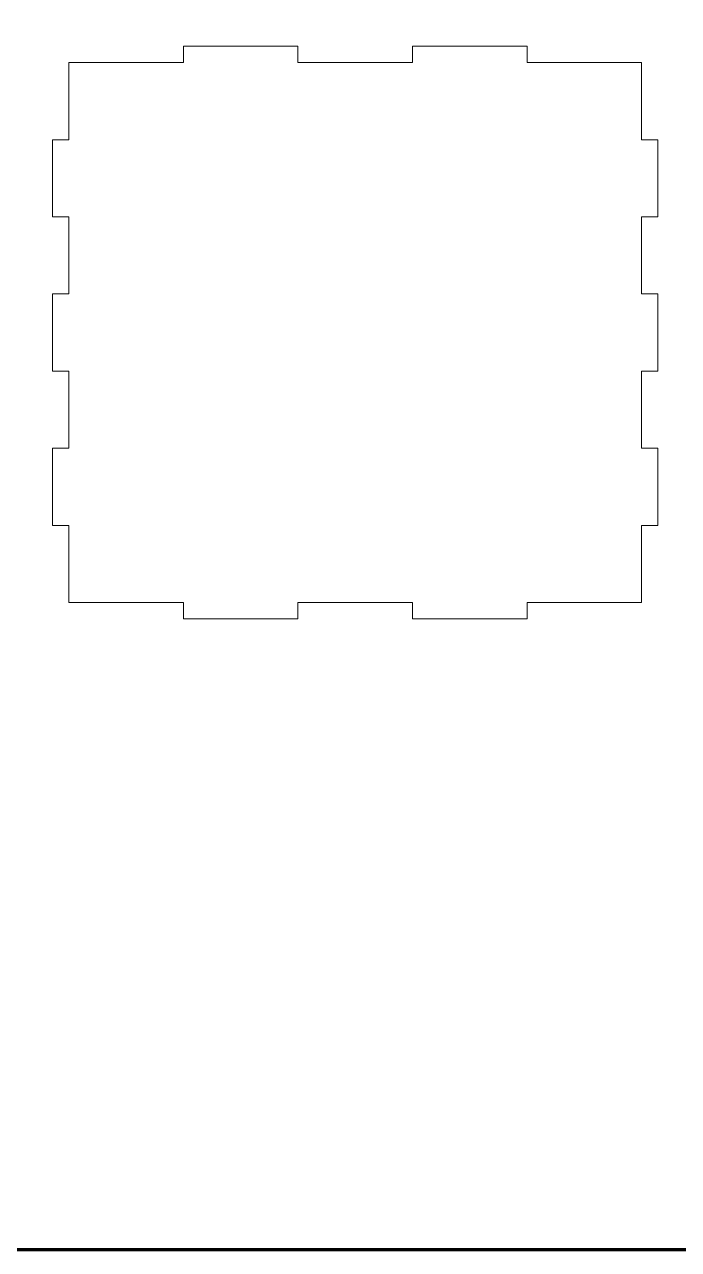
# Model space of a CAD drawing. Header units: millimetres. Extents: x 0 to 420, y -400 to 0.
# Drawn here: x 149.2 to 269.3, y -400.1 to -174.9 of the extents above; entities that cross this region are included whole.
import ezdxf

# ---------------------------------------------------------------- set-up
doc = ezdxf.new("R2010")
doc.units = ezdxf.units.MM
doc.header["$MEASUREMENT"] = 0

msp = doc.modelspace()

# ---------------------------------------------------------------- linework, layer by layer
at = {"color": 7, "lineweight": 9, "true_color": 0xffffff}
msp.add_lwpolyline([(154.33, -238.63), (154.33, -224.46), (157.33, -224.46), (157.33, -210.28), (154.33, -210.28), (154.33, -196.11), (157.33, -196.11), (157.33, -181.94), (178.38, -181.94), (178.38, -178.94), (199.42, -178.94), (199.42, -181.94), (220.46, -181.94), (220.46, -178.94), (241.51, -178.94), (241.51, -181.94), (262.55, -181.94), (262.55, -196.11), (265.55, -196.11), (265.55, -210.28), (262.55, -210.28), (262.55, -224.46), (265.55, -224.46), (265.55, -238.63), (262.55, -238.63), (262.55, -252.81), (265.55, -252.81), (265.55, -266.98), (262.55, -266.98), (262.55, -281.16), (241.51, -281.16), (241.51, -284.16), (220.46, -284.16), (220.46, -281.16), (199.42, -281.16), (199.42, -284.16), (178.38, -284.16), (178.38, -281.16), (157.33, -281.16), (157.33, -266.98), (154.33, -266.98), (154.33, -252.81), (157.33, -252.81), (157.33, -238.63), (154.33, -238.63)], dxfattribs=at)
at = {"color": 1, "lineweight": 211, "true_color": 0xff0000}
msp.add_open_spline([(25.21, -0.07), (25.21, -0.07), (394.68, -0.07), (394.68, -0.07), (408.57, -0.07), (419.94, -11.44), (419.94, -25.33), (419.94, -25.33), (419.94, -374.8), (419.94, -374.8), (419.94, -388.7), (408.57, -400.07), (394.68, -400.07), (394.68, -400.07), (25.21, -400.07), (25.21, -400.07), (11.31, -400.07), (-0.06, -388.7), (-0.06, -374.8), (-0.06, -374.8), (-0.06, -25.33), (-0.06, -25.33), (-0.06, -11.44), (11.31, -0.07), (25.21, -0.07)], degree=3, knots=[0, 0, 0, 0, 1, 1, 1, 2, 2, 2, 3, 3, 3, 4, 4, 4, 5, 5, 5, 6, 6, 6, 7, 7, 7, 8, 8, 8, 8], dxfattribs=at)

doc.saveas('drawing.dxf')
